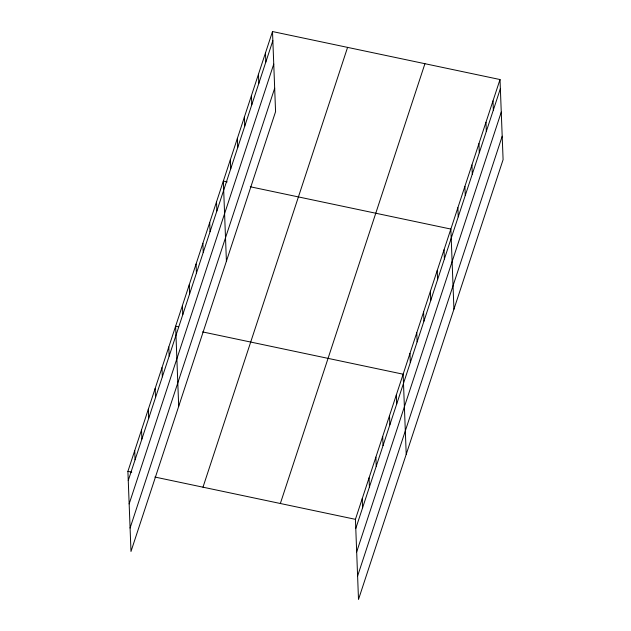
<?xml version="1.0" encoding="UTF-8"?>
<svg xmlns="http://www.w3.org/2000/svg" width="631" height="631" viewBox="0 0 631 631"><rect width="100%" height="100%" fill="white"/><g stroke="black" fill="none" stroke-linecap="round" stroke-linejoin="round"><path stroke-width="0.95" d="M272.497 31.55L275.573 111.663L130.988 551.462L127.904 471.357L272.497 31.55L500.012 79.538L503.096 159.643L358.503 599.45L355.427 519.337L500.012 79.538M128.259 480.499L272.844 40.7M129.158 503.917L273.744 64.117M130.081 528.044L274.674 88.245M202.985 487.187L347.578 47.388M280.345 503.506L424.931 63.699M355.781 528.486L500.367 88.679M356.681 551.904L501.266 112.097M357.603 576.032L502.197 136.225M227.184 181.894L223.335 181.081L226.411 261.195M250.286 186.768L450.857 229.069L453.934 309.182M178.51 326.826L175.623 326.219L178.699 406.332M202.575 331.906L403.138 374.207L406.222 454.312M127.904 471.357L131.753 472.169M154.855 477.036L355.427 519.337M492.992 100.897L493.347 110.046M485.973 122.256L486.32 131.406M478.945 143.623L479.3 152.765M471.925 164.983L472.272 174.124M464.905 186.342L465.252 195.492M457.877 207.709L458.232 216.851M444.043 249.805L444.39 258.947M437.22 270.533L437.575 279.683M430.405 291.27L430.76 300.411M423.59 312.006L423.945 321.147M416.775 332.734L417.123 341.884M409.961 353.47L410.308 362.612M396.323 394.935L396.678 404.085M389.508 415.671L389.863 424.813M382.694 436.407L383.041 445.549M375.879 457.136L376.226 466.285M369.056 477.872L369.411 487.022M362.241 498.608L362.596 507.75M265.47 52.909L265.825 62.059M258.45 74.277L258.805 83.418M251.43 95.636L251.777 104.785M244.402 116.995L244.757 126.145M237.382 138.363L237.729 147.504M230.354 159.722L230.709 168.871M216.52 201.817L216.867 210.967M209.705 222.554L210.052 231.695M202.882 243.282L203.237 252.432M196.067 264.018L196.422 273.168M189.253 284.755L189.608 293.896M182.438 305.483L182.785 314.632M168.808 346.955L169.155 356.097M161.986 367.684L162.341 376.833M155.171 388.42L155.526 397.569M148.356 409.156L148.703 418.298M141.541 429.885L141.888 439.034M134.726 450.621L135.073 459.77"/></g></svg>
